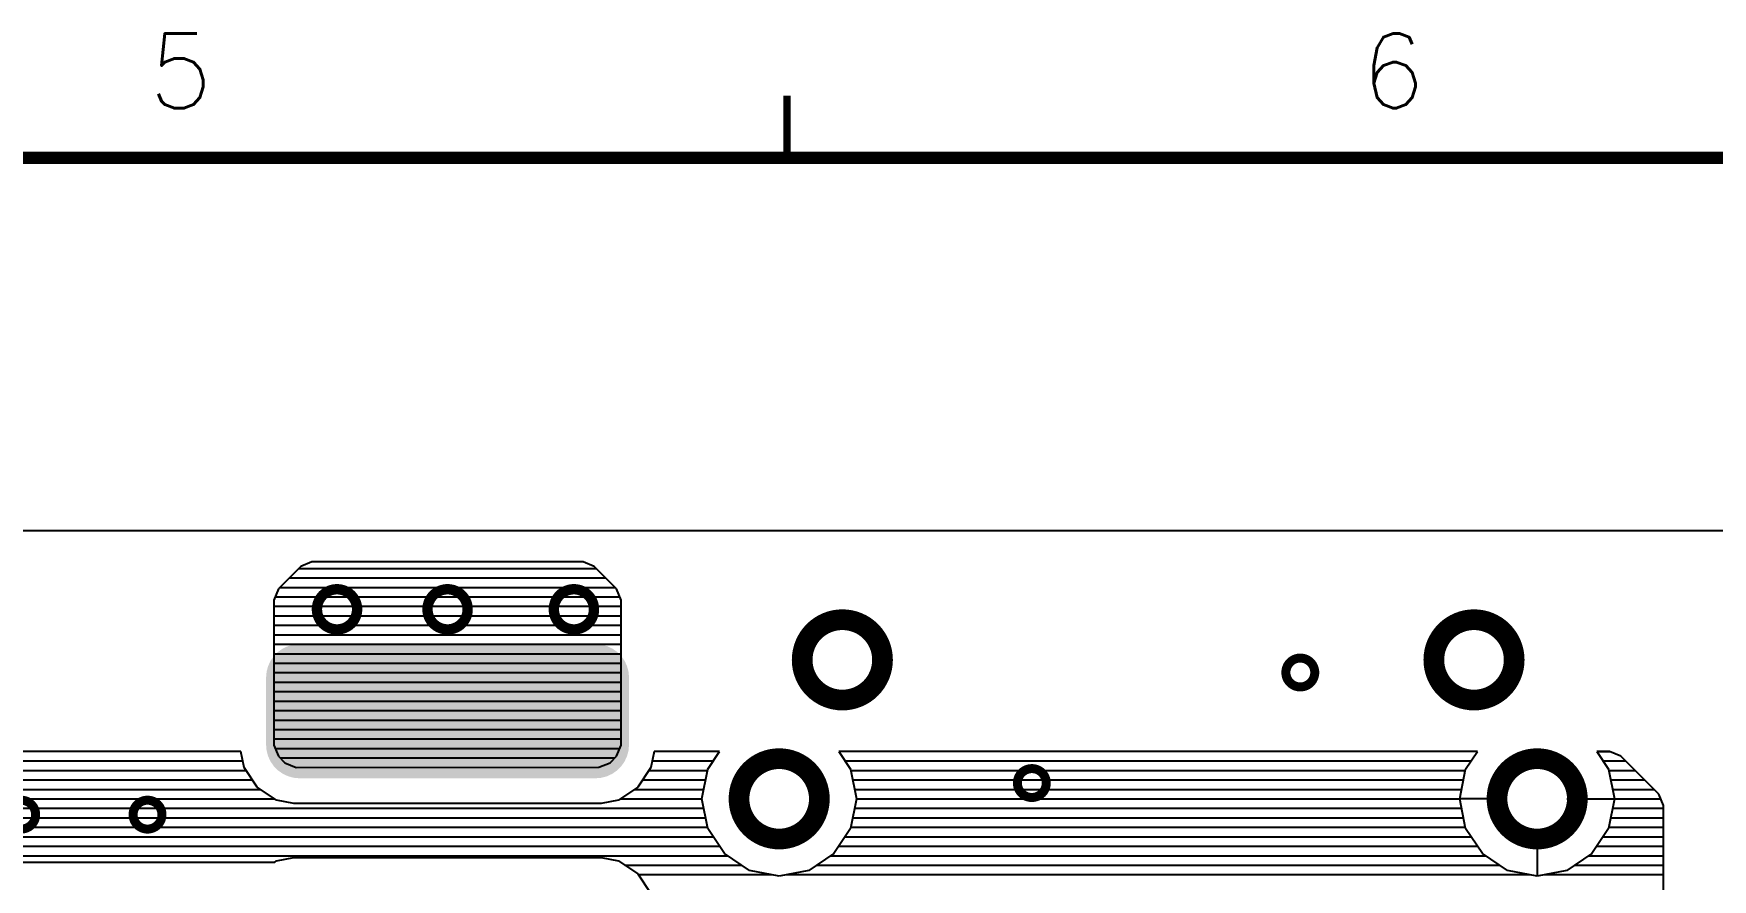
# Model space of a CAD drawing. Extents: x 295 to 953, y 10 to 290.
# Drawn here: x 705.4 to 772.9, y 256 to 290 of the extents above; entities that cross this region are included whole.
import ezdxf
from ezdxf.enums import TextEntityAlignment as Align

# ---------------------------------------------------------------- set-up
doc = ezdxf.new("R2010")
doc.units = 0
doc.header["$LTSCALE"] = 5
doc.header["$MEASUREMENT"] = 0
doc.layers.get('0').update_dxf_attribs({"linetype": 'CONTINUOUS', "lineweight": 25})
for name, color, linetype in [('130409_DV-DPH-A6_TOP', 5, 'CONTINUOUS'), ('문자', 4, 'CONTINUOUS'), ('테두리', 3, 'CONTINUOUS')]:
    doc.layers.add(name, color=color, linetype=linetype)
doc.styles.get("Standard").update_dxf_attribs({"font": 'simplex.shx'})

# ---------------------------------------------------------------- blocks, each defined once
blk = doc.blocks.new('C')
at = {"layer": '테두리'}
for points, const_width in [([(258.75, 287.5), (258.75, 285)], 0.3), ([(15, 285), (15, 15), (405, 15), (405, 285), (15, 285)], 0.5)]:
    blk.add_lwpolyline(points, dxfattribs=dict(at, const_width=const_width))
at = {"layer": '문자'}
for s, p in [('5', (234.375, 288.5)), ('6', (283.125, 288.5))]:
    blk.add_text(s, height=3, dxfattribs=at).set_placement(p, align=Align.MIDDLE)

msp = doc.modelspace()

# ---------------------------------------------------------------- linework, layer by layer
for points, const_width in [([(716.83, 266.85, 1), (718.445, 266.85, 1)], 0.417), ([(721.275, 266.85, 1), (722.89, 266.85, 1)], 0.417), ([(726.355, 266.85, 1), (727.97, 266.85, 1)], 0.417), ([(736.342, 264.818, 1), (739.573, 264.818, 1)], 0.833), ([(761.742, 264.818, 1), (764.973, 264.818, 1)], 0.833), ([(755.792, 264.31, 1), (756.953, 264.31, 1)], 0.363), ([(733.802, 259.23, 1), (737.033, 259.23, 1)], 0.833), ([(764.282, 259.23, 1), (767.513, 259.23, 1)], 0.833), ([(744.997, 259.865, 1), (746.158, 259.865, 1)], 0.363), ([(704.357, 258.595, 1), (705.518, 258.595, 1)], 0.363), ([(709.437, 258.595, 1), (710.598, 258.595, 1)], 0.363)]:
    msp.add_lwpolyline(points, format="xyb", close=True, dxfattribs=dict(const_width=const_width))
for points in [[(715.46, 265.275), (715.666, 265.371), (728.703, 265.275), (728.5, 265.371)], [(715.666, 265.371), (715.672, 265.374), (728.5, 265.371), (728.49, 265.374)], [(715.672, 265.374), (715.893, 265.433), (728.49, 265.374), (728.275, 265.433)], [(715.893, 265.433), (715.898, 265.435), (728.275, 265.433), (728.259, 265.435)], [(715.898, 265.435), (716.131, 265.456), (728.259, 265.435), (728.034, 265.456)], [(714.868, 264.574), (714.965, 264.778), (729.296, 264.574), (729.201, 264.778)], [(714.965, 264.778), (714.968, 264.785), (729.201, 264.778), (729.196, 264.785)], [(714.968, 264.785), (715.098, 264.97), (729.196, 264.785), (729.068, 264.97)], [(715.098, 264.97), (715.103, 264.976), (729.068, 264.97), (729.061, 264.976)], [(715.103, 264.976), (715.263, 265.136), (729.061, 264.976), (728.903, 265.136)], [(715.263, 265.136), (715.269, 265.141), (728.903, 265.136), (728.895, 265.141)], [(715.269, 265.141), (715.454, 265.271), (728.895, 265.141), (728.712, 265.271)], [(715.454, 265.271), (715.46, 265.275), (728.712, 265.271), (728.703, 265.275)], [(714.783, 261.404), (714.783, 264.107), (729.383, 261.404), (729.383, 264.107)], [(714.785, 264.107), (714.806, 264.34), (729.38, 264.107), (729.36, 264.34)], [(714.806, 264.34), (714.807, 264.348), (729.36, 264.34), (729.358, 264.348)], [(714.807, 264.348), (714.866, 264.566), (729.358, 264.348), (729.299, 264.566)], [(714.866, 264.566), (714.868, 264.574), (729.299, 264.566), (729.296, 264.574)], [(714.805, 261.171), (714.785, 261.404), (729.359, 261.171), (729.38, 261.404)], [(714.808, 261.163), (714.805, 261.171), (729.358, 261.163), (729.359, 261.171)], [(714.866, 260.945), (714.808, 261.163), (729.299, 260.945), (729.358, 261.163)], [(714.869, 260.937), (714.866, 260.945), (729.297, 260.937), (729.299, 260.945)], [(714.964, 260.733), (714.869, 260.937), (729.2, 260.733), (729.297, 260.937)], [(714.969, 260.726), (714.964, 260.733), (729.197, 260.726), (729.2, 260.733)], [(715.098, 260.541), (714.969, 260.726), (729.067, 260.541), (729.197, 260.726)], [(715.104, 260.535), (715.098, 260.541), (729.062, 260.535), (729.067, 260.541)], [(715.262, 260.375), (715.104, 260.535), (728.902, 260.375), (729.062, 260.535)], [(715.27, 260.37), (715.262, 260.375), (728.896, 260.37), (728.902, 260.375)], [(715.453, 260.24), (715.27, 260.37), (728.711, 260.24), (728.896, 260.37)], [(715.462, 260.236), (715.453, 260.24), (728.705, 260.236), (728.711, 260.24)], [(715.665, 260.14), (715.462, 260.236), (728.499, 260.14), (728.705, 260.236)], [(715.675, 260.137), (715.665, 260.14), (728.493, 260.137), (728.499, 260.14)], [(715.89, 260.078), (715.675, 260.137), (728.272, 260.078), (728.493, 260.137)], [(715.906, 260.076), (715.89, 260.078), (728.267, 260.076), (728.272, 260.078)], [(716.131, 260.056), (715.906, 260.076), (728.034, 260.056), (728.267, 260.076)]]:
    msp.add_solid(points)
at = {"layer": '130409_DV-DPH-A6_TOP', "color": 7}
for p, q in [((794.473, 270), (586.477, 270)), ((794.473, 270), (586.477, 270)), ((716.627, 268.755), (716.18, 268.567)), ((727.533, 268.755), (716.627, 268.755)), ((727.98, 268.567), (727.533, 268.755)), ((716.18, 268.567), (715.28, 267.668)), ((715.727, 268.115), (728.433, 268.115)), ((716.108, 268.496), (728.052, 268.496)), ((728.88, 267.668), (727.98, 268.567)), ((715.28, 267.668), (715.092, 267.221)), ((715.153, 267.353), (729.007, 267.353)), ((715.346, 267.734), (728.814, 267.734)), ((729.068, 267.221), (728.88, 267.668)), ((715.092, 267.221), (715.098, 264.31)), ((715.092, 266.972), (729.068, 266.972)), ((729.068, 261.394), (729.068, 267.221)), ((715.092, 266.591), (729.068, 266.591)), ((715.092, 266.21), (729.068, 266.21)), ((715.092, 265.829), (729.068, 265.829)), ((715.092, 265.448), (729.068, 265.448)), ((715.092, 265.067), (729.068, 265.067)), ((715.092, 264.686), (729.068, 264.686)), ((715.098, 264.31), (715.092, 261.394)), ((715.092, 264.305), (729.068, 264.305)), ((715.092, 263.924), (729.068, 263.924)), ((715.092, 263.543), (729.068, 263.543)), ((715.092, 263.162), (729.068, 263.162)), ((715.092, 262.781), (729.068, 262.781)), ((715.092, 262.4), (729.068, 262.4)), ((715.092, 262.019), (729.068, 262.019)), ((715.092, 261.638), (729.068, 261.638)), ((715.092, 261.394), (715.28, 260.947)), ((728.88, 260.947), (729.068, 261.394)), ((713.772, 261.135), (702.25, 261.135)), ((702.504, 260.754), (713.848, 260.754)), ((713.904, 260.485), (713.772, 261.135)), ((715.153, 261.257), (729.007, 261.257)), ((715.28, 260.947), (715.545, 260.683)), ((715.346, 260.876), (728.814, 260.876)), ((715.545, 260.683), (715.992, 260.495)), ((728.168, 260.5), (728.615, 260.683)), ((728.615, 260.683), (728.88, 260.947)), ((730.388, 261.135), (730.256, 260.485)), ((730.312, 260.754), (732.766, 260.754)), ((733.02, 261.135), (730.388, 261.135)), ((732.542, 260.419), (733.02, 261.135)), ((763.5, 261.135), (737.81, 261.135)), ((737.81, 261.135), (738.288, 260.419)), ((738.064, 260.754), (763.246, 260.754)), ((763.022, 260.419), (763.5, 261.135)), ((768.29, 261.135), (768.808, 261.135)), ((768.808, 261.135), (768.29, 261.135)), ((768.29, 261.135), (768.768, 260.419)), ((768.544, 260.754), (769.454, 260.754)), ((769.255, 260.947), (768.808, 261.135)), ((770.79, 259.413), (769.255, 260.947)), ((702.733, 260.373), (713.975, 260.373)), ((702.809, 259.992), (714.234, 259.992)), ((714.422, 259.702), (713.904, 260.485)), ((715.992, 260.495), (728.168, 260.5)), ((730.256, 260.485), (729.738, 259.702)), ((729.926, 259.992), (732.461, 259.992)), ((730.185, 260.373), (732.537, 260.373)), ((732.309, 259.23), (732.542, 260.419)), ((738.288, 260.419), (738.521, 259.23)), ((738.293, 260.373), (763.017, 260.373)), ((738.369, 259.992), (762.941, 259.992)), ((762.789, 259.23), (763.022, 260.419)), ((768.768, 260.419), (769.001, 259.23)), ((768.773, 260.373), (769.835, 260.373)), ((768.849, 259.992), (770.216, 259.992)), ((702.885, 259.611), (714.564, 259.611)), ((715.209, 259.179), (714.422, 259.702)), ((729.738, 259.702), (728.951, 259.179)), ((729.596, 259.611), (732.385, 259.611)), ((738.445, 259.611), (762.865, 259.611)), ((768.925, 259.611), (770.597, 259.611)), ((770.978, 258.966), (770.79, 259.413)), ((702.885, 258.849), (732.385, 258.849)), ((702.961, 259.23), (715.133, 259.23)), ((715.895, 259.042), (715.209, 259.179)), ((728.265, 259.042), (715.895, 259.042)), ((728.951, 259.179), (728.265, 259.042)), ((729.027, 259.23), (732.309, 259.23)), ((732.542, 258.036), (732.309, 259.23)), ((738.521, 259.23), (738.288, 258.036)), ((738.445, 258.849), (762.865, 258.849)), ((738.521, 259.23), (762.789, 259.23)), ((764.694, 259.23), (762.789, 259.23)), ((763.022, 258.036), (762.789, 259.23)), ((767.096, 259.23), (769.001, 259.23)), ((769.001, 259.23), (768.768, 258.036)), ((768.925, 258.849), (770.978, 258.849)), ((769.001, 259.23), (770.866, 259.23)), ((770.978, 243.614), (770.978, 258.966)), ((702.733, 258.087), (732.537, 258.087)), ((702.809, 258.468), (732.461, 258.468)), ((733.218, 257.03), (732.542, 258.036)), ((738.288, 258.036), (737.612, 257.03)), ((738.293, 258.087), (763.017, 258.087)), ((738.369, 258.468), (762.941, 258.468)), ((763.698, 257.03), (763.022, 258.036)), ((765.898, 258.026), (765.898, 256.121)), ((768.768, 258.036), (768.092, 257.03)), ((768.773, 258.087), (770.978, 258.087)), ((768.849, 258.468), (770.978, 258.468)), ((702.25, 257.325), (733.02, 257.325)), ((702.504, 257.706), (732.766, 257.706)), ((737.81, 257.325), (763.5, 257.325)), ((738.064, 257.706), (763.246, 257.706)), ((768.29, 257.325), (770.978, 257.325)), ((768.544, 257.706), (770.978, 257.706)), ((701.539, 256.69), (715.133, 256.69)), ((701.92, 256.944), (733.35, 256.944)), ((715.133, 256.69), (715.209, 256.736)), ((715.209, 256.736), (715.895, 256.873)), ((715.895, 256.873), (728.265, 256.873)), ((728.265, 256.873), (728.951, 256.736)), ((728.951, 256.736), (729.738, 256.212)), ((729.215, 256.563), (733.919, 256.563)), ((734.224, 256.355), (733.218, 257.03)), ((737.612, 257.03), (736.606, 256.355)), ((736.911, 256.563), (764.399, 256.563)), ((737.48, 256.944), (763.83, 256.944)), ((764.704, 256.355), (763.698, 257.03)), ((768.092, 257.03), (767.086, 256.355)), ((767.391, 256.563), (770.978, 256.563)), ((767.96, 256.944), (770.978, 256.944)), ((729.738, 256.212), (730.256, 255.43)), ((729.758, 256.182), (735.113, 256.182)), ((735.418, 256.121), (734.224, 256.355)), ((736.606, 256.355), (735.418, 256.121)), ((735.717, 256.182), (765.593, 256.182)), ((765.898, 256.121), (764.704, 256.355)), ((767.086, 256.355), (765.898, 256.121)), ((766.197, 256.182), (770.978, 256.182))]:
    msp.add_line(p, q, dxfattribs=at)

# ---------------------------------------------------------------- block references
msp.add_blockref('C', (476.978, 0))

doc.saveas('drawing.dxf')
